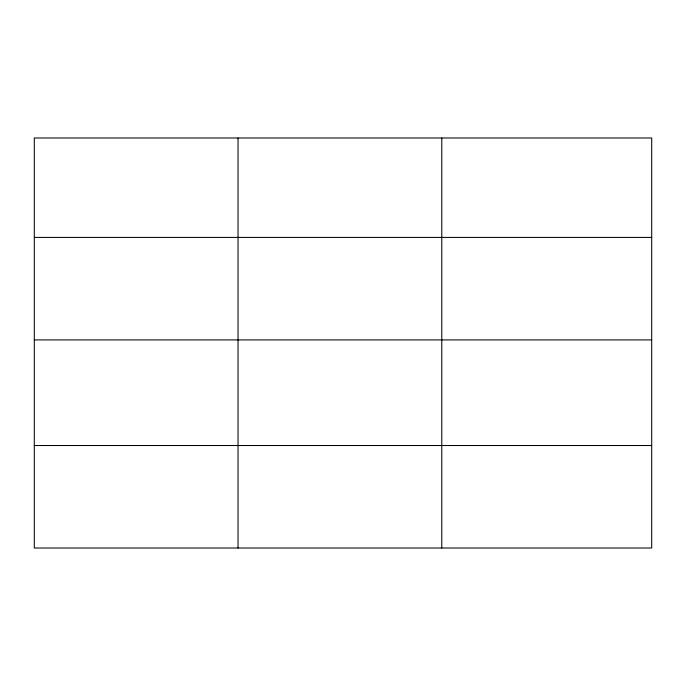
<?xml version="1.0" encoding="UTF-8"?>
<svg xmlns="http://www.w3.org/2000/svg" width="686" height="686" viewBox="0 0 686 686"><rect width="100%" height="100%" fill="white"/><g stroke="black" fill="none" stroke-linecap="round" stroke-linejoin="round"><path stroke-width="1.03" d="M651.7 339.913L651.7 137.989L34.3 137.989L34.3 548.011L651.7 548.011L651.7 339.913L34.3 339.913M34.3 237.416L651.7 237.416M34.3 445.514L651.7 445.514M441.784 137.989L441.784 548.011M238.042 137.989L238.042 548.011"/></g></svg>
